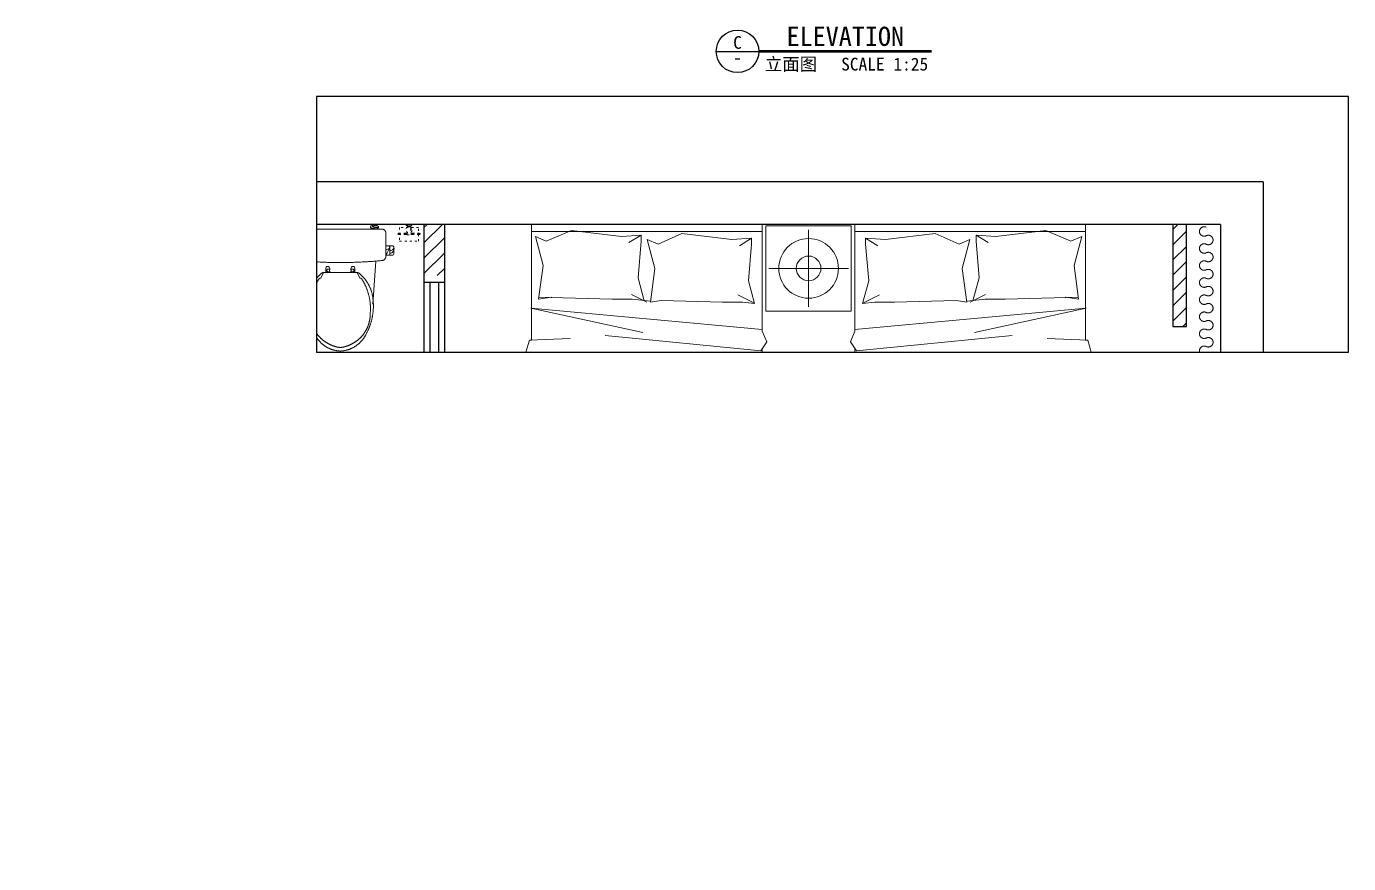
# Model space of a CAD drawing. Header units: millimetres. Extents: x 3162 to 221128, y -144913 to 11496.
# Drawn here: x 202646 to 210396, y -49353 to -44442 of the extents above; entities that cross this region are included whole.
import ezdxf
from ezdxf.enums import TextEntityAlignment as Align
from ezdxf.xclip import XClip

# ---------------------------------------------------------------- set-up
doc = ezdxf.new("R2010")
doc.units = ezdxf.units.MM
doc.header["$LTSCALE"] = 10
doc.header["$XCLIPFRAME"] = 2
for name, pattern in [('ACAD_ISO03W100', [30, 12, -18]), ('DASH', [8.89, 6.35, -2.54]), ('HIDDEN', [9.525, 6.35, -3.175])]:
    doc.linetypes.add(name, pattern=pattern)
for name, color, linetype, lineweight in [('FF-Curtain【平面窗帘】', 32, 'Continuous', 0), ('FF-FIXT【洁具】', 31, 'Continuous', 0), ('FF-【活动成品家具】', 51, 'Continuous', 0), ('Hidden【虚线】', 136, 'DASH', 0)]:
    doc.layers.add(name, color=color, linetype=linetype, lineweight=lineweight)
doc.layers.add('WALL_NEW【新建墙体】', color=4, linetype='Continuous')
doc.layers.add('WALL【墙体】', color=7, linetype='Continuous')
doc.styles.add('线上图名', font='simhei.ttf')
doc.styles.add('线下图名', font='simhei.ttf')

# ---------------------------------------------------------------- blocks, each defined once
blk = doc.blocks.new('*U173')
at = {"color": 2, "linetype": 'Continuous'}
blk.add_line((-27.26, 0), (-17.26, 0), dxfattribs=at)
blk.add_lwpolyline([(-17.26, 0, 0.7, 0.7, 0), (23.26, 0, 0.75, 0.75, 0)], format="xyseb", dxfattribs=at)
at = {"color": 150, "linetype": 'Continuous'}
blk.add_circle((-22.26, 0), 5, dxfattribs=at)
at = {"color": 2, "style": '线下图名', "flags": 8}
blk.add_attdef('编号', text='', height=3, dxfattribs=at).set_placement((-22.26, 2.08), align=Align.MIDDLE)
at = {"color": 2, "style": '线上图名', "flags": 8}
blk.add_attdef('EXISTING_PLAN', text='', height=4.5, dxfattribs=at).set_placement((3, 1.27), align=Align.CENTER)
at = {"color": 2, "style": '线下图名', "flags": 8}
blk.add_attdef('图号', text='', height=3, dxfattribs=at).set_placement((-22.26, -3.86), align=Align.BOTTOM_CENTER)
blk.add_attdef('图名1', text='', height=3, dxfattribs=at).set_placement((-15.86, -1.5), align=Align.TOP_LEFT)
blk.add_attdef('比例1', text='', height=3, dxfattribs=at).set_placement((22.44, -1.5), align=Align.TOP_RIGHT)
blk = doc.blocks.new('1500平10100181')
at = {"ltscale": 300}
for p, q in [((-1270.6, 991.6), (-770.6, 991.6)), ((-1270.6, 491.6), (-1270.6, 991.6)), ((-770.6, 991.6), (-770.6, 491.6)), ((-749, 1000), (603.1, 1000)), ((-749, 1000), (-749, 374.1)), ((603.1, 1000), (603.1, 320.9)), ((603.1, 1000), (603.1, 345.9)), ((-770.6, 491.6), (-1270.6, 491.6)), ((-1270.6, 491.6), (-770.6, 491.6)), ((-749, 374.1), (-775.9, 311.5)), ((-775.9, 311.5), (-740.1, 257.9)), ((-749, 271.3), (-749, -1000)), ((638.5, 243.1), (606, 239.9)), ((606, 239.9), (606, -999.7)), ((-749, -1000), (603.1, -1000)), ((603.1, -1000), (-749, -1000))]:
    blk.add_line(p, q, dxfattribs=at)
at = {"color": 8}
for p, q in [((-1020.6, 966.9), (-1020.6, 516.3)), ((-770.6, 491.6), (-770.6, 991.6)), ((-749, 958.2), (603.1, 958.2)), ((-570, 910.6), (-278, 946.4)), ((-278, 946.4), (-137.7, 883.8)), ((-39.2, 937.4), (32.4, 892.7)), ((-39.2, 937.4), (77.1, 928.5)), ((-39.2, 901.6), (-39.2, 937.4)), ((77.1, 928.5), (369.1, 964.2)), ((369.1, 964.2), (517.3, 901.6)), ((-686.4, 883.8), (-686.4, 919.5)), ((-686.4, 919.5), (-614.8, 874.8)), ((-686.4, 919.5), (-570, 910.6)), ((-668.5, 669.2), (-686.4, 883.8)), ((-137.7, 883.8), (-75, 910.6)), ((-75, 910.6), (-119.8, 740.7)), ((-21.3, 687.1), (-39.2, 901.6)), ((517.3, 901.6), (580, 928.5)), ((580, 928.5), (535.2, 758.6)), ((-1254.7, 741.6), (-786.5, 741.6)), ((-119.8, 740.7), (-92.9, 544)), ((535.2, 758.6), (562.1, 561.9)), ((-704.3, 535), (-668.5, 669.2)), ((-57.5, 551.6), (-21.3, 687.1)), ((-632.7, 544), (-704.3, 535)), ((-605.8, 587.2), (-703.4, 538.5)), ((-516.3, 544), (-632.7, 544)), ((-155.6, 552.9), (-516.3, 544)), ((-92.9, 544), (-155.6, 552.9)), ((14.5, 561.9), (-93.5, 548.4)), ((16.7, 588.7), (-72.8, 544)), ((130.8, 561.9), (14.5, 561.9)), ((560.7, 572.1), (130.8, 561.9)), ((486.3, 572.7), (485.7, 570.5)), ((562.1, 561.9), (486.3, 572.7)), ((-749, 383), (606.9, 508.2)), ((606.9, 508.2), (-48.2, 365.2)), ((-740.1, 257.9), (172.2, 347.3)), ((378.1, 329.4), (615.8, 320.5)), ((603.1, 345.9), (603.1, 320.9)), ((603.1, 320.9), (616.4, 320.9)), ((616.4, 320.9), (638.5, 243.1)), ((633.7, 248.9), (-740.1, 168.4)), ((319.4, -1000), (319.4, 232.6)), ((-740.1, 168.4), (-360.8, 213.2)), ((-320.9, -1000), (-320.9, 186.7)), ((-300.1, -1000), (-300.1, 187.8)), ((-276, -1000), (-276, 189)), ((-255.2, -1000), (-255.2, 190.1)), ((-231.2, -1000), (-231.2, 191.4)), ((229.7, -1000), (229.7, 227.8)), ((250.5, -1000), (250.5, 228.9)), ((274.6, -1000), (274.6, 230.2)), ((295.4, -1000), (295.4, 231.3)), ((-749, -526.3), (603.1, -526.3)), ((-749, -547.1), (603.1, -547.1)), ((-749, -571.3), (603.1, -571.3)), ((-749, -592.1), (603.1, -592.1)), ((-749, -616), (603.1, -616))]:
    blk.add_line(p, q, dxfattribs=at)
for radius in [175, 72.2]:
    blk.add_circle((-1020.6, 741.6), radius, dxfattribs=at)
blk = doc.blocks.new('马桶平面15')
at = {"color": 251}
for p, q in [((-164.1, 735.1), (-187.7, 735.1)), ((-182.4, 735.2), (-182.4, 743.3)), ((-175.9, 735.1), (-175.9, 743.3)), ((-168.6, 743.3), (-168.6, 735.1))]:
    blk.add_line(p, q, dxfattribs=at)
for points in [[(24.1, 519.2, -0.023855), (-216.9, 530.8, -0.42765), (-242.5, 555.3), (-242.5, 695.1, -0.382307), (-220.4, 714.9), (24.1, 714.9), (268.6, 714.9, -0.382307), (290.7, 695.1), (290.7, 555.3, -0.42765), (265.1, 530.8, -0.023855)], [(24.1, 0, -0.272339), (-125.1, 96, -0.163159), (-166.6, 310.4, -0.20934), (-78.5, 461.5), (24.1, 461.5), (126.7, 461.5, -0.20934), (214.8, 310.4, -0.163159), (173.3, 96, -0.272339)]]:
    blk.add_lwpolyline(points, format="xyb", close=True)
for points in [[(-171.3, 714.9, 0.288575), (-152.8, 725.1, 0.464141), (-158.6, 735.1), (-164.1, 735.1), (-164.1, 743.3), (-187.7, 743.3), (-187.7, 743.3), (-187.7, 735.1), (-193.2, 735.1, 0.464141), (-199, 725.1, 0.288575), (-180.5, 714.9)], [(-61.5, 462.9), (-61.5, 484.4, -1), (-38, 484.4), (-38, 480.5)], [(109.7, 462.9), (109.7, 484.4, 1), (86.2, 484.4), (86.2, 480.5)], [(26.7, 460.2), (121.9, 460.2), (138.7, 426.6), (147.1, 426.6, -0.17108), (199.3, 221.2, -0.383832), (24.1, 20.6, -0.383832), (-151.1, 221.2, -0.17108), (-98.9, 426.6), (-90.5, 426.6), (-73.7, 460.2), (121.9, 460.2)]]:
    blk.add_lwpolyline(points, format="xyb", dxfattribs=at)
for points in [[(-242.5, 617.1), (-242.5, 562.2), (-279.9, 562.2, -0.414214), (-289.9, 572.2), (-289.9, 607.1, -0.414214), (-279.9, 617.1)], [(-242.5, 617.1), (-242.5, 562.2), (-256.2, 562.2, -0.414214), (-266.2, 572.2), (-266.2, 607.1, -0.414214), (-256.2, 617.1)], [(-54.5, 475.5), (-54.5, 470.3, 0.414214), (-49.5, 465.3), (-38.7, 465.3, 0.58538), (-38.5, 470.3), (-38.5, 475.5, 0.58538), (-38.7, 480.5), (-49.5, 480.5, 0.414214)], [(102.7, 475.5), (102.7, 470.3, -0.414214), (97.7, 465.3), (86.9, 465.3, -0.58538), (86.7, 470.3), (86.7, 475.5, -0.58538), (86.9, 480.5), (97.7, 480.5, -0.414214)]]:
    blk.add_lwpolyline(points, format="xyb", close=True, dxfattribs=at)
for points in [[(-184.4, 527.9), (-167.1, 275.7)], [(232.6, 527.9), (215.3, 275.7)]]:
    blk.add_lwpolyline(points)
for centre, radius, start, end in [((-185.1, 755.7), 31.4, 242.88179, 319.14204), ((-173.5, 774.1), 53.1, 240.79773, 292.8926), ((-262.7, 600.1), 28.1, 165.59157, 262.76034), ((-267.7, 612.3), 22.8, 193.4235, 273.84122), ((-231.7, 638.1), 46.4, 221.91484, 256.44129), ((180.7, 814.1), 492.5, 204.86427, 210.76499)]:
    blk.add_arc(centre, radius, start, end, dxfattribs=at)
blk = doc.blocks.new('hlw_3_1200_120')
for p, q in [((-0.5, 0.05), (0.5, 0.05)), ((-0.5, -0.05), (0.5, -0.05))]:
    blk.add_line(p, q)
at = {"linetype": 'HIDDEN', "ltscale": 15}
for p, q in [((-0.5, 0.0208), (0.5, 0.0208)), ((-0.5, -0.0208), (0.5, -0.0208))]:
    blk.add_line(p, q, dxfattribs=at)
blk = doc.blocks.new('海龙工具_2009110106373373')
at = {"linetype": 'ACAD_ISO03W100', "ltscale": 0.1}
for p, q in [((-16.7, 0), (16.7, 0)), ((-16.7, -5.8), (-16.7, 0)), ((16.7, -5.8), (16.7, 0)), ((-16.7, -5.8), (16.7, -5.8)), ((-9.5, -11.1), (9.5, -11.1)), ((-7.9, -13.8), (7.9, -13.8)), ((-6.9, -13.8), (-6.9, -11.1)), ((6.9, -13.8), (6.9, -11.1))]:
    blk.add_line(p, q, dxfattribs=at)
at = {"color": 8, "linetype": 'ACAD_ISO03W100', "ltscale": 0.1}
for p, q in [((-16.7, -4.4), (16.7, -4.4)), ((-6.6, -13.8), (-6.6, -11.1)), ((-6.1, -13.8), (-6.1, -11.1)), ((-2.5, -13.8), (-2.5, -11.1)), ((5.6, -13.8), (5.6, -11.1)), ((5.9, -13.8), (5.9, -11.1)), ((6.4, -13.8), (6.4, -11.1)), ((7, -33.3), (9.2, -33.3)), ((7.8, -20.3), (11.9, -22.7))]:
    blk.add_line(p, q, dxfattribs=at)
for points in [[(-17.6, -56.1), (-64.4, -56.1)], [(-17.6, -56.7), (-64, -56.7)], [(17.6, -56.1), (64.4, -56.1)], [(17.6, -56.7), (64, -56.7)]]:
    blk.add_lwpolyline(points, dxfattribs=at)
at = {"linetype": 'ACAD_ISO03W100', "ltscale": 0.1}
for points in [[(-61.4, -51), (-17.6, -51)], [(-17.6, -57.8), (-61.4, -57.8)], [(-11.7, -49.5), (-17.6, -49.5), (-17.6, -58.8), (-11.7, -58.8)], [(-11.7, -43.8), (-11.7, -59.9), (11.7, -59.9), (11.7, -43.8)], [(11.7, -49.5), (17.6, -49.5), (17.6, -58.8), (11.7, -58.8)], [(61.4, -51), (17.6, -51)], [(17.6, -57.8), (61.4, -57.8)]]:
    blk.add_lwpolyline(points, dxfattribs=at)
at = {"color": 8, "linetype": 'ACAD_ISO03W100', "ltscale": 0.1}
blk.add_lwpolyline([(-55.5, -96.8), (55.2, -96.8), (55.2, -17.4), (-55.5, -17.4)], close=True, dxfattribs=at)
at = {"linetype": 'ACAD_ISO03W100', "ltscale": 0.1}
for centre, radius, start, end in [((-61.4, -54.4), 3.41, 90, 270), ((0, -30), 18.1, 116.11748, 63.88252), ((-20.9, -14.2), 11.8, 15.38279, 45.49873), ((20.9, -14.2), 11.8, 134.50127, 164.61721), ((61.4, -54.4), 3.41, 270, 90)]:
    blk.add_arc(centre, radius, start, end, dxfattribs=at)
at = {"color": 8, "linetype": 'ACAD_ISO03W100', "ltscale": 0.1}
for centre, radius, start, end in [((-15.3, -11.8), 11.2, 3.72271, 32.48588), ((-22.2, -12.5), 18.8, 4.24359, 20.74315), ((14.7, -12.4), 11.2, 143.80422, 173.1553), ((16.9, -14.2), 11.8, 134.50127, 164.61721), ((21.6, -18.2), 16.8, 132.4216, 154.92635), ((0.7, -26.4), 9.31, 311.87931, 40.38031), ((0.9, -25.5), 11.4, 317.03504, 14.50797)]:
    blk.add_arc(centre, radius, start, end, dxfattribs=at)
blk = doc.blocks.new('海龙_05140578')
at = {"layer": 'WALL_NEW【新建墙体】'}
h = blk.add_hatch(dxfattribs=at)
h.set_pattern_fill('ANSI31', color=8, scale=20, style=0)
h.set_pattern_definition([(45, (-3175, 1275), (-44.9013, 44.9013), [])])
h.paths.add_polyline_path([(-3095, 1875), (-3175, 1875), (-3175, 1275), (-3095, 1275)])
h.paths.add_polyline_path([(-3095, -1275), (-3175, -1275), (-3175, -1875), (-3095, -1875)])
h.paths.add_polyline_path([(1355, 125), (1175, 125), (1175, -335), (1295, -335), (1295, 5), (1355, 5)])
h.paths.add_polyline_path([(1295, 1875), (1175, 1875), (1175, 1275), (1295, 1275)])
h.paths.add_polyline_path([(1295, -1575), (1175, -1575), (1175, -1875), (1295, -1875)])
h.paths.add_polyline_path([(3375, 325), (3135, 325), (3135, 125), (2157.1, 125), (2157.1, 5), (3375, 5)])
h.paths.add_polyline_path([(2320, 1875), (2200, 1875), (2200, 1275), (2320, 1275)])
at = {"layer": 'FF-Curtain【平面窗帘】'}
blk.add_lwpolyline([(-3290.8, -1858.2, 1.6), (-3290.8, -1808.2, -1.6), (-3290.8, -1758.2, 1.6), (-3290.8, -1708.2, -1.6), (-3290.8, -1658.2, 1.6), (-3290.8, -1608.2, -1.6), (-3290.8, -1558.2, 1.6), (-3290.8, -1508.2, -1.6), (-3290.8, -1458.2, 1.6), (-3290.8, -1408.2, -1.6), (-3290.8, -1358.2, 1.6), (-3290.8, -1308.2, -1.6), (-3290.8, -1258.2, 1.6), (-3290.8, -1208.2, -1.6), (-3290.8, -1158.2, 1.6), (-3290.8, -1108.2, -1.6), (-3290.8, -1058.2, 1.6), (-3290.8, -1008.2, -1.6), (-3290.8, -958.2, 1.6), (-3290.8, -908.2, -1.6), (-3290.8, -858.2, 1.6), (-3290.8, -808.2), (-3290.8, -758.2), (-3290.8, -708.2), (-3290.8, -658.2), (-3315.8, -708.2), (-3290.8, -708.2)], format="xyb", dxfattribs=at)
at = {"layer": 'WALL_NEW【新建墙体】'}
for p, q in [((1175, -1875), (1175, -1535)), ((1295, -1535), (1175, -1535)), ((1295, -1875), (1295, -1535)), ((1175, -1875), (1295, -1875))]:
    blk.add_line(p, q, dxfattribs=at)
blk.add_lwpolyline([(-3175, -1875), (-3095, -1875), (-3095, -1275), (-3175, -1275)], close=True, dxfattribs=at)
at = {"layer": 'WALL【墙体】'}
for p, q in [((-3625, -2125), (-3625, -800)), ((-3375, -1875), (-3375, -800)), ((-3375, -1875), (3375, -1875)), ((-3625, -2125), (3625, -2125))]:
    blk.add_line(p, q, dxfattribs=at)
at = {"layer": 'FF-FIXT【洁具】', "xscale": -1, "rotation": 180}
blk.add_blockref('马桶平面15', (1760.9, -1131.7), dxfattribs=at)
at = {"layer": 'FF-FIXT【洁具】', "rotation": 180}
blk.add_blockref('海龙工具_2009110106373373', (1382.3, -1873.3), dxfattribs=at)
at = {"layer": 'FF-【活动成品家具】', "rotation": 180}
blk.add_blockref('1500平10100181', (-1980.6, -875), dxfattribs=at)
at = {"layer": 'FF-【活动成品家具】', "xscale": -1, "rotation": 180}
blk.add_blockref('1500平10100181', (60.6, -875), dxfattribs=at)
at = {"layer": 'WALL_NEW【新建墙体】', "xscale": 1200, "yscale": 1200, "zscale": 1200, "rotation": 89.99999999999984}
blk.add_blockref('hlw_3_1200_120', (1235, -935), dxfattribs=at)

msp = doc.modelspace()

# ---------------------------------------------------------------- linework, layer by layer
at = {"layer": 'Hidden【虚线】'}
msp.add_lwpolyline([(210396.4, -44853.4), (204346.4, -44853.4), (204346.4, -46353.4), (210396.4, -46353.4)], close=True, dxfattribs=at)

# ---------------------------------------------------------------- block references
at = {"layer": 'WALL_NEW【新建墙体】'}
ref = msp.add_blockref('*U173', (207371.4, -44588.5), dxfattribs=dict(at, xscale=25, yscale=25, zscale=25))
ref.add_attrib('编号', 'C', dxfattribs={"layer": '0', "color": 2, "height": 75, "style": '线下图名'}).set_placement((206814.9, -44536.4), align=Align.MIDDLE)
ref.add_attrib('图号', '-', dxfattribs={"layer": '0', "color": 2, "height": 75, "style": '线下图名'}).set_placement((206814.9, -44685.1), align=Align.BOTTOM_CENTER)
ref.add_attrib('比例1', 'SCALE 1:25', dxfattribs={"layer": '0', "color": 2, "height": 75, "style": '线下图名'}).set_placement((207932.3, -44626), align=Align.TOP_RIGHT)
ref.add_attrib('EXISTING_PLAN', 'ELEVATION', dxfattribs={"layer": '0', "color": 2, "height": 112.5, "style": '线上图名'}).set_placement((207446.3, -44556.6), align=Align.CENTER)
ref.add_attrib('图名1', '立面图', dxfattribs={"layer": '0', "color": 2, "height": 75, "style": '线下图名'}).set_placement((206974.8, -44626), align=Align.TOP_LEFT)
ref = msp.add_blockref('海龙_05140578', (206271.4, -47478.4), dxfattribs=dict(at, rotation=180))
XClip(ref).set_block_clipping_path([(-4124.9999941629, -2624.9999844621), (1925.0000058371, -1124.9999844621)])

doc.saveas('drawing.dxf')
